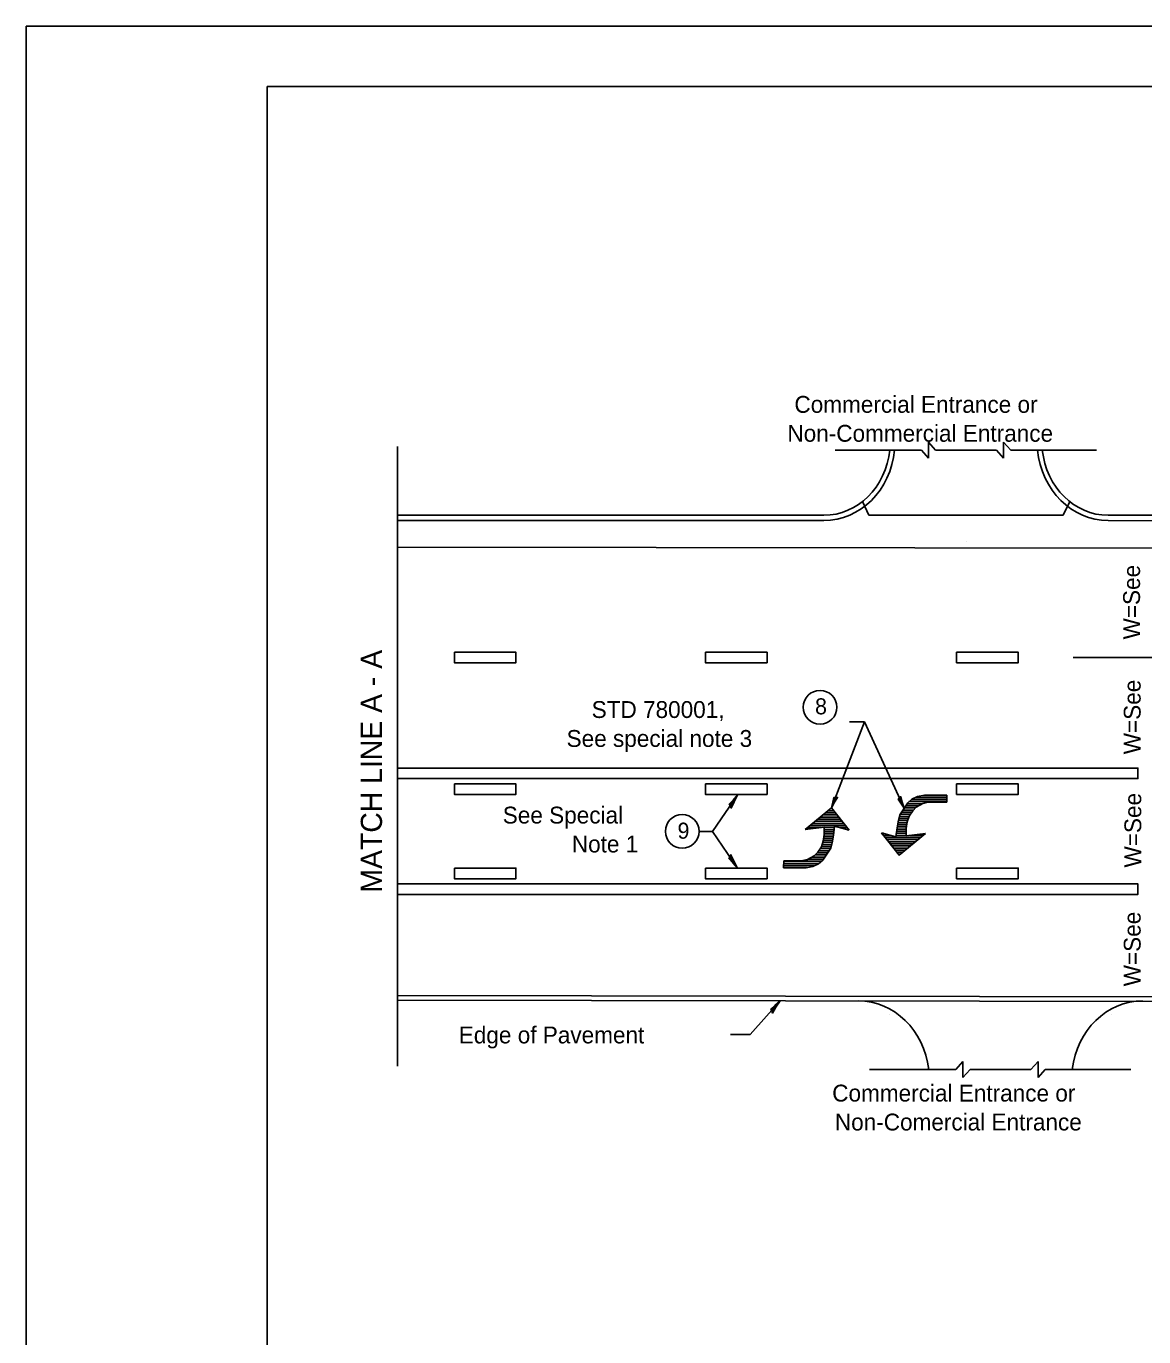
# Model space of a CAD drawing. Extents: x 97639 to 103048, y 75804 to 82153.
# Drawn here: x 97656 to 98120, y 78015 to 78559 of the extents above; entities that cross this region are included whole.
import ezdxf

# ---------------------------------------------------------------- set-up
doc = ezdxf.new("R2010")
doc.units = 0
for name, color, linetype in [('Sheets_50 Reference Boundary', 7, 'Continuous'), ('Sheets_General Details', 7, 'Continuous'), ('Sheets_Printer Plotting Border', 7, 'Continuous')]:
    doc.layers.add(name, color=color, linetype=linetype)

msp = doc.modelspace()

# ---------------------------------------------------------------- linework, layer by layer
at = {"layer": 'Sheets_50 Reference Boundary'}
msp.add_lwpolyline([(97756.3, 78533.5), (99331.3, 78533.5), (99331.3, 77533.51), (97756.3, 77533.51)], close=True, dxfattribs=at)
at = {"layer": 'Sheets_General Details'}
for p, q in [((99356.3, 78558.51), (97656.3, 78558.51)), ((97656.3, 78558.51), (97656.3, 77458.51)), ((97810.43, 78127), (97810.43, 78384.12)), ((97992.1, 78382.64), (98027.86, 78382.64)), ((98015.22, 78382.64), (98015.22, 78382.64)), ((98030.81, 78379.36), (98027.86, 78382.64)), ((98030.81, 78379.36), (98030.81, 78385.92)), ((98033.76, 78382.64), (98030.81, 78385.92)), ((98030.81, 78382.64), (98030.81, 78382.64)), ((98033.76, 78382.64), (98059.05, 78382.64)), ((98062, 78379.36), (98059.05, 78382.64)), ((98062, 78379.36), (98062, 78385.92)), ((98064.95, 78382.64), (98062, 78385.92)), ((98062, 78382.64), (98062, 78382.64)), ((98064.95, 78382.64), (98100.55, 78382.64)), ((98077.59, 78382.64), (98077.59, 78382.64)), ((98006.09, 78355.61), (98003.39, 78361.29)), ((98086.72, 78355.61), (98089.42, 78361.29)), ((97810.43, 78355.61), (97987.41, 78355.61)), ((98000.19, 78359.11), (98000.19, 78359.11)), ((98006.09, 78355.61), (98086.72, 78355.61)), ((98092.62, 78359.11), (98092.62, 78359.11)), ((98105.4, 78355.61), (98380.71, 78355.61)), ((97810.43, 78353.43), (97987.41, 78353.43)), ((97987.41, 78353.43), (97987.41, 78353.43)), ((98105.4, 78353.43), (98105.4, 78353.43)), ((98105.4, 78353.43), (98380.08, 78352.59)), ((98046.41, 78344.69), (98046.41, 78344.69)), ((97810.43, 78342.44), (98380.08, 78341.6)), ((98090.88, 78296.62), (98145.49, 78296.62)), ((98004.26, 78269.86), (97990.55, 78234.2)), ((97997.96, 78269.86), (98004.26, 78269.86)), ((98004.26, 78269.86), (98020.66, 78234.07)), ((97941.18, 78224.36), (97951.67, 78239.72)), ((98022.18, 78236.38), (98018.89, 78231.36)), ((98023.94, 78237.8), (98022.18, 78236.38)), ((98026.3, 78238.93), (98023.94, 78237.8)), ((98025.76, 78234.55), (98028.49, 78236.06)), ((98029.14, 78239.54), (98026.3, 78238.93)), ((98028.49, 78236.06), (98030.51, 78236.54)), ((98038.46, 78239.54), (98029.14, 78239.54)), ((98030.51, 78236.54), (98038.4, 78236.63)), ((98038.4, 78236.63), (98038.46, 78239.54)), ((97990.55, 78234.2), (97979.61, 78225.27)), ((97990.55, 78234.2), (97990.55, 78234.2)), ((97997.87, 78224.94), (97990.55, 78234.2)), ((98018.89, 78231.36), (98018.21, 78228.46)), ((98021.98, 78228.39), (98022.75, 78230.79)), ((98022.75, 78230.79), (98024.26, 78233)), ((98024.26, 78233), (98025.76, 78234.55)), ((97935.59, 78224.36), (97941.18, 78224.36)), ((97941.18, 78224.36), (97951.52, 78209.22)), ((97979.61, 78225.27), (97987.56, 78226.21)), ((97987.56, 78226.21), (97987.53, 78223.15)), ((97991.37, 78222.96), (97991.82, 78226.65)), ((97991.82, 78226.65), (97997.87, 78224.94)), ((97997.22, 78225.84), (97997.87, 78224.94)), ((98017.75, 78225.9), (98017.3, 78222.21)), ((98018.21, 78228.46), (98017.75, 78225.9)), ((98021.56, 78222.65), (98021.59, 78225.71)), ((98021.59, 78225.71), (98021.98, 78228.39)), ((97987.14, 78220.47), (97986.37, 78218.07)), ((97987.53, 78223.15), (97987.14, 78220.47)), ((97990.23, 78217.5), (97990.91, 78220.41)), ((97990.91, 78220.41), (97991.37, 78222.96)), ((98011.91, 78223.02), (98011.25, 78223.92)), ((98017.3, 78222.21), (98011.25, 78223.92)), ((98011.25, 78223.92), (98018.58, 78214.67)), ((98018.58, 78214.67), (98029.51, 78223.6)), ((98029.51, 78223.6), (98021.56, 78222.65)), ((97983.36, 78214.31), (97980.63, 78212.8)), ((97984.87, 78215.86), (97983.36, 78214.31)), ((97986.37, 78218.07), (97984.87, 78215.86)), ((97986.94, 78212.49), (97990.23, 78217.5)), ((98018.58, 78214.67), (98018.58, 78214.67)), ((97970.72, 78212.23), (97970.66, 78209.33)), ((97970.66, 78209.33), (97979.98, 78209.33)), ((97978.62, 78212.33), (97970.72, 78212.23)), ((97980.63, 78212.8), (97978.62, 78212.33)), ((97979.98, 78209.33), (97982.82, 78209.93)), ((97982.82, 78209.93), (97985.18, 78211.07)), ((97985.18, 78211.07), (97986.94, 78212.49)), ((97810.43, 78156.35), (98381.01, 78155.45)), ((97810.43, 78154.47), (98381.01, 78153.57)), ((97956.84, 78140.2), (97969.3, 78154.22)), ((98014.48, 78148.49), (98014.48, 78148.49)), ((98106.91, 78148.49), (98106.91, 78148.49)), ((97948.56, 78140.2), (97956.84, 78140.2)), ((98045.1, 78128.98), (98042.15, 78125.7)), ((98045.1, 78128.98), (98045.1, 78122.43)), ((98076.29, 78128.98), (98073.34, 78125.7)), ((98076.29, 78128.98), (98076.29, 78122.43)), ((98006.39, 78125.7), (98042.15, 78125.7)), ((98029.51, 78125.7), (98029.51, 78125.7)), ((98045.1, 78125.7), (98045.1, 78125.7)), ((98048.05, 78125.7), (98045.1, 78122.43)), ((98048.05, 78125.7), (98073.34, 78125.7)), ((98076.29, 78125.7), (98076.29, 78125.7)), ((98079.24, 78125.7), (98076.29, 78122.43)), ((98079.24, 78125.7), (98114.84, 78125.7)), ((98091.88, 78125.7), (98091.88, 78125.7))]:
    msp.add_line(p, q, dxfattribs=at)
for points in [[(97756.3, 78533.51), (99331.3, 78533.51), (99331.3, 77483.51), (97756.3, 77483.51)], [(97834.02, 78298.8), (97859.59, 78298.8), (97859.59, 78294.43), (97834.02, 78294.43)], [(97938.25, 78298.8), (97963.81, 78298.8), (97963.81, 78294.43), (97938.25, 78294.43)], [(98042.47, 78298.8), (98068.04, 78298.8), (98068.04, 78294.43), (98042.47, 78294.43)], [(97810.43, 78250.73), (98117.71, 78250.73), (98117.71, 78246.36), (97810.43, 78246.36)], [(97834.02, 78244.18), (97859.59, 78244.18), (97859.59, 78239.81), (97834.02, 78239.81)], [(97938.25, 78244.18), (97963.81, 78244.18), (97963.81, 78239.81), (97938.25, 78239.81)], [(98042.47, 78244.18), (98068.04, 78244.18), (98068.04, 78239.81), (98042.47, 78239.81)], [(97834.02, 78209.22), (97859.59, 78209.22), (97859.59, 78204.85), (97834.02, 78204.85)], [(97938.25, 78209.22), (97963.81, 78209.22), (97963.81, 78204.85), (97938.25, 78204.85)], [(98042.47, 78209.22), (98068.04, 78209.22), (98068.04, 78204.85), (98042.47, 78204.85)], [(97810.43, 78202.66), (98117.71, 78202.66), (98117.71, 78198.29), (97810.43, 78198.29)]]:
    msp.add_lwpolyline(points, close=True, dxfattribs=at)
for points in [[(97948.6, 78235.09), (97948.09, 78235.76), (97949.68, 78237.47), (97951.67, 78239.72), (97950.18, 78236.78), (97948.96, 78234.15), (97948.6, 78235.09), (97948.33, 78235.64), (97950.52, 78238.04), (97948.97, 78234.7), (97948.75, 78235.58), (97949.67, 78236.76), (97949.02, 78235.43)], [(97992.26, 78238.46), (97991.56, 78238.56), (97991.14, 78236.64), (97990.55, 78234.2), (97991.84, 78236.55), (97993.06, 78238.59), (97992.26, 78238.46), (97991.76, 78238.43), (97991.15, 78235.76), (97992.7, 78238.34), (97992, 78238.14), (97991.63, 78236.95), (97992.22, 78238)], [(98018.81, 78238.27), (98018.25, 78237.84), (98019.33, 78236.2), (98020.66, 78234.07), (98019.89, 78236.64), (98019.29, 78238.93), (98018.81, 78238.27), (98018.48, 78237.89), (98019.97, 78235.59), (98019.21, 78238.5), (98018.86, 78237.86), (98019.45, 78236.76), (98019.12, 78237.93)], [(98028.24, 78235.93), (98021.89, 78235.93)], [(98038.4, 78236.8), (98022.71, 78236.8)], [(98038.42, 78237.68), (98023.79, 78237.68)], [(98038.44, 78238.55), (98025.5, 78238.55)], [(98038.45, 78239.42), (98028.61, 78239.42)], [(97985.92, 78230.42), (97993.53, 78230.42)], [(97986.99, 78231.29), (97992.84, 78231.29)], [(97988.05, 78232.16), (97992.15, 78232.16)], [(97989.12, 78233.04), (97991.46, 78233.04)], [(97990.2, 78233.91), (97990.77, 78233.91)], [(98022.44, 78229.81), (98018.53, 78229.81)], [(98022.72, 78230.68), (98018.73, 78230.68)], [(98023.27, 78231.56), (98019.02, 78231.56)], [(98023.87, 78232.43), (98019.59, 78232.43)], [(98024.55, 78233.31), (98020.17, 78233.31)], [(98025.4, 78234.18), (98020.74, 78234.18)], [(98026.67, 78235.05), (98021.31, 78235.05)], [(97979.76, 78225.39), (97980.66, 78225.39)], [(97980.57, 78226.05), (97986.17, 78226.05)], [(97981.64, 78226.92), (97996.3, 78226.92)], [(97982.71, 78227.79), (97995.61, 78227.79)], [(97983.78, 78228.67), (97994.92, 78228.67)], [(97984.85, 78229.54), (97994.23, 78229.54)], [(97987.54, 78224.3), (97991.53, 78224.3)], [(97987.55, 78225.17), (97991.64, 78225.17)], [(97987.56, 78226.05), (97991.75, 78226.05)], [(97993.97, 78226.05), (97996.99, 78226.05)], [(97997.05, 78225.17), (97997.68, 78225.17)], [(97997.82, 78224.95), (97997.86, 78224.95)], [(98021.58, 78224.57), (98017.59, 78224.57)], [(98021.59, 78225.44), (98017.7, 78225.44)], [(98021.68, 78226.31), (98017.83, 78226.31)], [(98021.81, 78227.19), (98017.98, 78227.19)], [(98021.94, 78228.06), (98018.14, 78228.06)], [(98022.16, 78228.94), (98018.32, 78228.94)], [(97986.68, 78219.05), (97990.6, 78219.05)], [(97986.96, 78219.93), (97990.8, 78219.93)], [(97987.19, 78220.8), (97990.98, 78220.8)], [(97987.31, 78221.68), (97991.14, 78221.68)], [(97987.44, 78222.55), (97991.29, 78222.55)], [(97987.54, 78223.42), (97991.42, 78223.42)], [(98011.3, 78223.91), (98011.27, 78223.91)], [(98012.07, 78223.69), (98011.44, 78223.69)], [(98015.16, 78222.82), (98012.13, 78222.82)], [(98027.49, 78221.94), (98012.82, 78221.94)], [(98026.42, 78221.07), (98013.51, 78221.07)], [(98025.34, 78220.2), (98014.2, 78220.2)], [(98024.28, 78219.32), (98014.9, 78219.32)], [(98021.56, 78222.82), (98017.38, 78222.82)], [(98021.57, 78223.69), (98017.48, 78223.69)], [(98028.55, 78222.82), (98022.96, 78222.82)], [(98029.36, 78223.47), (98028.46, 78223.47)], [(97948.46, 78213.85), (97947.95, 78213.17), (97949.54, 78211.47), (97951.53, 78209.22), (97950.04, 78212.15), (97948.82, 78214.79), (97948.46, 78213.85), (97948.19, 78213.3), (97950.38, 78210.9), (97948.83, 78214.24), (97948.61, 78213.36), (97949.53, 78212.18), (97948.88, 78213.51)], [(97982.45, 78213.81), (97987.81, 78213.81)], [(97983.72, 78214.68), (97988.38, 78214.68)], [(97984.57, 78215.56), (97988.96, 78215.56)], [(97985.25, 78216.43), (97989.53, 78216.43)], [(97985.85, 78217.31), (97990.11, 78217.31)], [(97986.4, 78218.18), (97990.39, 78218.18)], [(98023.21, 78218.45), (98015.59, 78218.45)], [(98022.14, 78217.57), (98016.28, 78217.57)], [(98021.07, 78216.7), (98016.97, 78216.7)], [(98020, 78215.83), (98017.66, 78215.83)], [(98018.92, 78214.95), (98018.35, 78214.95)], [(98018.66, 78214.73), (98018.53, 78214.73)], [(97970.67, 78209.44), (97980.51, 78209.44)], [(97970.68, 78210.31), (97983.62, 78210.31)], [(97970.7, 78211.19), (97985.33, 78211.19)], [(97970.72, 78212.06), (97986.41, 78212.06)], [(97980.88, 78212.94), (97987.23, 78212.94)], [(97965.74, 78150.04), (97965.32, 78150.78), (97967.08, 78152.26), (97969.3, 78154.22), (97967.5, 78151.51), (97966, 78149.06), (97965.74, 78150.04), (97965.54, 78150.62), (97967.98, 78152.71), (97966.08, 78149.6), (97965.95, 78150.5), (97966.99, 78151.55), (97966.2, 78150.32)]]:
    msp.add_lwpolyline(points, dxfattribs=at)
for centre in [(97985.8, 78275.97), (97928.59, 78224.47)]:
    msp.add_circle(centre, 7, dxfattribs=at)
for centre, major_axis, start_param, end_param in [((97987.41, 78386.2), (0, -32.77), 0, 1.461879), ((97987.41, 78386.2), (0, -30.59), 0, 1.454064), ((98105.4, 78386.2), (0, 32.77), 1.679714, 3.141593), ((98105.4, 78386.2), (0, 30.59), 1.687528, 3.141593), ((98001.7, 78121.4), (0, -32.77), 1.702586, 3.141593), ((98119.69, 78121.4), (0, 32.77), 0, 1.439006)]:
    msp.add_ellipse(centre, major_axis=major_axis, ratio=0.9, start_param=start_param, end_param=end_param, dxfattribs=at)
at = {"layer": 'Sheets_Printer Plotting Border'}
msp.add_lwpolyline([(97656.3, 77458.51), (99356.3, 77458.51), (99356.3, 78558.51), (97656.3, 78558.51)], close=True, dxfattribs=at)

# ---------------------------------------------------------------- texts
at = {"layer": 'Sheets_General Details'}
for s, height, p in [('Commercial Entrance or', 7, (97975.16, 78398.12)), ('Non-Commercial Entrance', 7, (97972.24, 78386.12)), ('    STD 780001,', 7, (97880.6, 78271.52)), ('8', 6.65, (97983.72, 78273.03)), ('See special note 3', 7, (97880.6, 78259.52)), ('See Special', 7, (97854.1, 78227.73)), ('9', 6.65, (97926.64, 78221.44)), ('Note 1', 7, (97882.77, 78215.73)), ('Edge of Pavement', 7, (97835.84, 78136.51)), ('Commercial Entrance or', 7, (97990.85, 78112.39)), ('Non-Comercial Entrance', 7, (97991.95, 78100.39))]:
    msp.add_text(s, height=height, dxfattribs=at).set_placement(p)
for s, height, p in [('W=See', 7, (98118.61, 78304.09)), ('MATCH LINE A - A', 8.8, (97803.98, 78199.09)), ('W=See', 7, (98118.86, 78256.45)), ('W=See', 7, (98119.12, 78209.47)), ('W=See', 7, (98118.86, 78160.19))]:
    msp.add_text(s, height=height, rotation=90, dxfattribs=at).set_placement(p)

doc.saveas('drawing.dxf')
